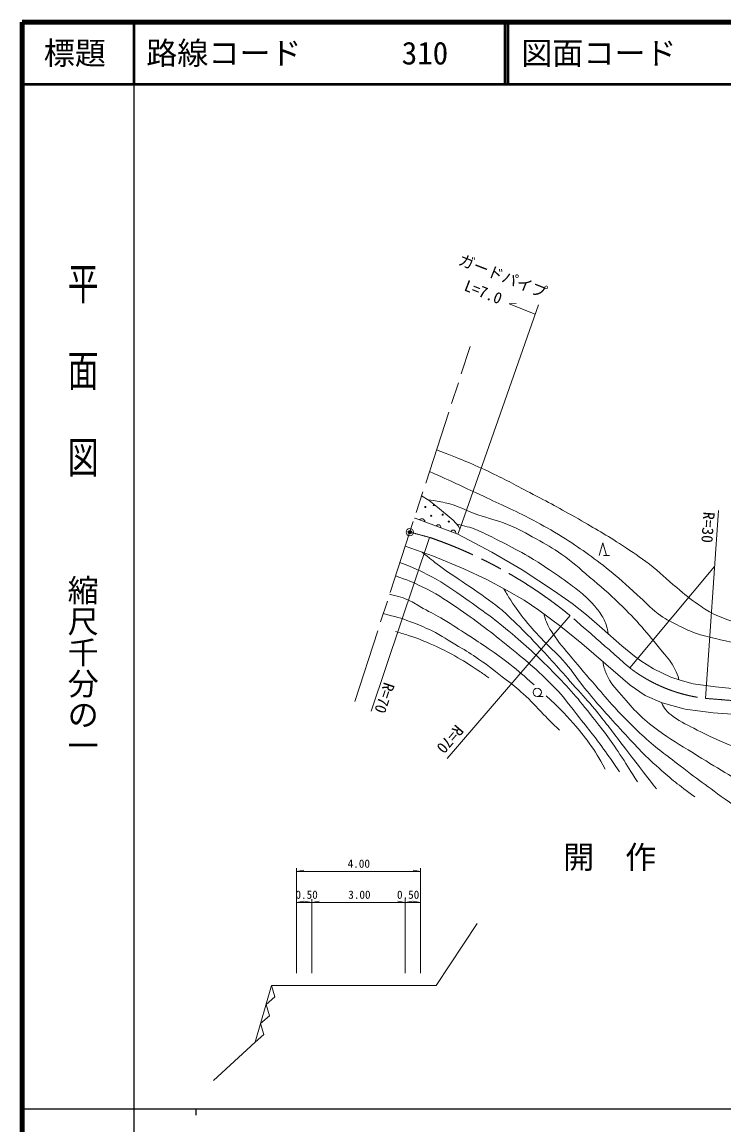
# Model space of a CAD drawing. Units: millimetres, scale not verified, with parts at other scales. Extents: x 40000 to 680000, y 20000 to 380000.
# Drawn here: x 40000 to 153030, y 202409 to 380000 of the extents above; entities that cross this region are included whole.
import ezdxf
from ezdxf.enums import TextEntityAlignment as Align

# ---------------------------------------------------------------- set-up
doc = ezdxf.new("R2010")
doc.units = ezdxf.units.MM
doc.header["$LTSCALE"] = 1000
doc.header["$PDMODE"] = 32
doc.header["$PDSIZE"] = 500
doc.linetypes.add('CHAIN', pattern=[18.5, 12, -1.5, 3.5, -1.5])
for name, color, linetype, lineweight in [('M-BGD', 7, 'Continuous', 13), ('M-BMK', 2, 'CHAIN', 13), ('M-BMK-SRVR', 3, 'Continuous', 13), ('M-STR-HTXT', 7, 'Continuous', 13), ('M-TTL', 2, 'Continuous', 140), ('M-TTL-BAND', 7, 'Continuous', 25), ('M-TTL-LINE', 7, 'Continuous', 50)]:
    doc.layers.add(name, color=color, linetype=linetype, lineweight=lineweight)
for name, color, linetype in [('M-BMK-HTXT', 7, 'Continuous'), ('M-OTRS', 6, 'Continuous'), ('M-TTL-TXT', 7, 'Continuous')]:
    doc.layers.add(name, color=color, linetype=linetype)
doc.styles.add('@ＭＳ ゴシック', font='')
doc.styles.add('ＭＳ ゴシック', font='')
doc.styles.get('@ＭＳ ゴシック').set_extended_font_data('@MS Gothic')
doc.styles.get('ＭＳ ゴシック').set_extended_font_data('MS Gothic')

msp = doc.modelspace()

# ---------------------------------------------------------------- linework, layer by layer
at = {"layer": 'M-BGD'}
for p, q in [((132921, 294127), (133521, 296127)), ((133521, 296127), (134121, 294127)), ((134621, 294127), (133621, 294127)), ((122969, 271399), (123925, 271399)), ((84178, 243742), (84178, 226841)), ((84178, 243242), (85360, 243450)), ((104178, 243242), (102997, 243450)), ((104178, 243742), (104178, 226841)), ((84178, 243242), (104178, 243242)), ((84178, 238242), (85360, 238450)), ((84178, 238242), (86678, 238242)), ((86678, 238242), (85497, 238450)), ((86678, 238742), (86678, 226841)), ((86678, 238242), (87860, 238450)), ((86678, 238242), (101678, 238242)), ((101678, 238242), (100497, 238450)), ((101678, 238742), (101678, 226841)), ((101678, 238242), (102860, 238450)), ((101678, 238242), (104178, 238242)), ((104178, 238242), (102997, 238450)), ((106678, 224840), (113291, 234828)), ((77542, 215724), (80178, 224840)), ((80178, 224840), (104178, 224840)), ((80700, 223043), (80178, 224840)), ((104178, 224840), (106678, 224840)), ((79299, 221801), (80700, 223043)), ((79821, 220004), (79299, 221801)), ((78421, 218763), (79821, 220004)), ((78942, 216965), (78421, 218763)), ((77542, 215724), (78942, 216965)), ((77542, 215724), (70854, 209567))]:
    msp.add_line(p, q, dxfattribs=at)
for points in [[(104337, 303700), (105546, 302983), (106921, 301909), (109417, 299796), (110265, 298852), (110486, 298359), (110177, 297544)], [(103179, 300136), (103303, 300098), (110177, 297544), (115653, 294630), (120553, 291796), (125739, 288348), (128608, 286348), (130901, 284537), (133422, 282365), (136586, 279550), (138636, 277885), (139643, 277160), (141659, 275879), (144460, 274535), (145967, 274017), (148086, 273443), (151665, 272953), (158051, 272316), (161539, 271840), (164562, 271152), (168537, 270032), (171783, 268836), (174220, 267761), (178038, 265495)], [(101711, 295617), (106262, 294018), (111131, 291937), (114852, 290213), (117997, 288518), (120842, 286889), (123234, 285297), (126752, 282675), (130133, 279925), (133994, 276604), (137928, 273247), (140348, 271542), (143061, 270365), (146762, 269385), (151311, 268745), (156642, 268396), (160852, 267747), (165364, 266607), (169112, 265260), (170892, 264460), (173435, 263141), (177089, 260840), (180230, 258581)]]:
    msp.add_lwpolyline(points, dxfattribs=at)
for centre, radius in [((104944, 301906), 90.2), ((106307, 302227), 90.2), ((105875, 300504), 90.2), ((107741, 300677), 90.2), ((108719, 299552), 90.2), ((122969, 272070), 670)]:
    msp.add_circle(centre, radius, dxfattribs=at)
for centre, radius, start, end in [((104397, 299571), 451, 354.0987, 145.14922), ((107045, 298641), 412, 348.33167, 150.91625), ((109430, 297787), 401, 344.31124, 154.93668)]:
    msp.add_arc(centre, radius, start, end, dxfattribs=at)
for points, knots in [([(106740, 311098), (110731, 309571), (111871, 309157), (115050, 307666), (117711, 306418), (119145, 305604), (121746, 304236), (124829, 302616), (126566, 301724), (129585, 299990), (132406, 298370), (133987, 297459), (136717, 295689), (138435, 294576), (139385, 293930), (141018, 292695), (142822, 291331), (143673, 290370), (145421, 288934), (146777, 287820), (147510, 287154), (148959, 286164), (149884, 285533), (150390, 285139), (151409, 284675), (153493, 283726), (154723, 283332), (156901, 282626), (158260, 282185), (159066, 282076), (160407, 281585), (162237, 280915), (163148, 280265), (164955, 279536), (167103, 278668), (168426, 278479), (170526, 277502), (171626, 276991), (172169, 276563), (173194, 275914), (174324, 275198), (175000, 274848), (176028, 273992), (177473, 272790), (178127, 271944), (179454, 270614), (180973, 269093), (181708, 268120), (183313, 266691), (184597, 265549), (185408, 265019), (186756, 263953), (188310, 262724), (189150, 261995), (190742, 260815), (192837, 259263), (194120, 258543), (196190, 256958), (197111, 256252), (197420, 256020), (198527, 255120)], [0, 0, 0, 0, 1, 1, 1, 2, 2, 2, 3, 3, 3, 4, 4, 4, 5, 5, 5, 6, 6, 6, 7, 7, 7, 8, 8, 8, 9, 9, 9, 10, 10, 10, 11, 11, 11, 12, 12, 12, 13, 13, 13, 14, 14, 14, 15, 15, 15, 16, 16, 16, 17, 17, 17, 18, 18, 18, 19, 19, 19, 20, 20, 20, 20]), ([(105613, 307630), (109555, 305840), (110562, 305383), (113717, 303906), (116820, 302454), (118588, 301699), (121637, 300135), (123528, 299164), (124563, 298571), (126376, 297461), (129529, 295530), (131224, 294321), (134143, 292054), (136159, 290488), (137163, 289458), (139069, 287761), (140384, 286589), (141009, 285797), (142415, 284735), (143529, 283894), (144262, 283575), (145505, 282942), (146577, 282395), (147172, 282059), (148307, 281661), (150898, 280751), (152465, 280629), (155112, 279899), (157829, 279151), (159481, 279068), (162045, 277898), (164068, 276975), (165115, 276250), (166896, 274920), (168164, 273974), (168850, 273393), (169922, 272230), (171146, 270903), (171510, 270267), (172610, 268471)], [0, 0, 0, 0, 1, 1, 1, 2, 2, 2, 3, 3, 3, 4, 4, 4, 5, 5, 5, 6, 6, 6, 7, 7, 7, 8, 8, 8, 9, 9, 9, 10, 10, 10, 11, 11, 11, 12, 12, 12, 13, 13, 13, 13]), ([(105413, 303062), (106685, 302921), (107091, 302831), (108150, 302596), (110290, 302120), (111344, 301370), (113418, 300659), (115266, 300024), (116364, 299843), (118173, 299105), (120049, 298341), (121026, 297743), (122801, 296768), (124445, 295864), (125382, 295368), (126916, 294286), (128755, 292988), (129671, 292106), (131381, 290640), (133279, 289012), (134380, 288138), (136171, 286394), (139102, 283539), (140583, 281768), (143141, 278575), (143976, 277534), (144580, 277016), (145142, 275806), (145446, 275153), (145563, 274878), (145785, 274080)], [0, 0, 0, 0, 1, 1, 1, 2, 2, 2, 3, 3, 3, 4, 4, 4, 5, 5, 5, 6, 6, 6, 7, 7, 7, 8, 8, 8, 9, 9, 9, 10, 10, 10, 10]), ([(110007, 299140), (110440, 299061), (110565, 299026), (110920, 298941), (112052, 298670), (112680, 298461), (113746, 297993), (114972, 297456), (115628, 297089), (116821, 296482), (118482, 295635), (119418, 295169), (121040, 294249), (122367, 293497), (123078, 293019), (124355, 292187), (125949, 291148), (126826, 290539), (128349, 289399), (129227, 288741), (129729, 288379), (130546, 287646), (131083, 287165), (131375, 286884), (131859, 286350), (132429, 285722), (132756, 285366), (133200, 284644), (133636, 283933), (133922, 283532), (134141, 282727), (134265, 282269), (134309, 282075), (134360, 281531)], [0, 0, 0, 0, 1, 1, 1, 2, 2, 2, 3, 3, 3, 4, 4, 4, 5, 5, 5, 6, 6, 6, 7, 7, 7, 8, 8, 8, 9, 9, 9, 10, 10, 10, 11, 11, 11, 11]), ([(104439, 294659), (105730, 293569), (106105, 293278), (107207, 292437), (109077, 291008), (110256, 290392), (112180, 289037), (114053, 287717), (115144, 287030), (116930, 285595), (117837, 284866), (118284, 284384), (119123, 283578), (120626, 282134), (121453, 281307), (122888, 279796), (125400, 277148), (126719, 275582), (129150, 272859), (130364, 271500), (131061, 270754), (132224, 269352), (133942, 267283), (134802, 266042), (136450, 263917), (138680, 261041), (139375, 260137), (142147, 256543)], [0, 0, 0, 0, 1, 1, 1, 2, 2, 2, 3, 3, 3, 4, 4, 4, 5, 5, 5, 6, 6, 6, 7, 7, 7, 8, 8, 8, 9, 9, 9, 9]), ([(100855, 292982), (103246, 292037), (103979, 291721), (105885, 290714), (108186, 289499), (109359, 288607), (111489, 287112), (114245, 285177), (115795, 284089), (118374, 281924), (121261, 279500), (122843, 278086), (125481, 275393), (128136, 272683), (129539, 271072), (131886, 268092), (133822, 265634), (134866, 264219), (136590, 261607), (137597, 260082), (137934, 259566), (139088, 257652)], [0, 0, 0, 0, 1, 1, 1, 2, 2, 2, 3, 3, 3, 4, 4, 4, 5, 5, 5, 6, 6, 6, 7, 7, 7, 7]), ([(100157, 290836), (102184, 290117), (102804, 289860), (104432, 289081), (106697, 287997), (107865, 287179), (109940, 285766), (113183, 283559), (114936, 282222), (117978, 279746), (121097, 277207), (122887, 275808), (125692, 272925), (127447, 271121), (128210, 269912), (129785, 267948), (131582, 265709), (132597, 264457), (134249, 262109), (135026, 261005), (135288, 260639), (136199, 259255)], [0, 0, 0, 0, 1, 1, 1, 2, 2, 2, 3, 3, 3, 4, 4, 4, 5, 5, 5, 6, 6, 6, 7, 7, 7, 7]), ([(99196, 287876), (100757, 287470), (101300, 287370), (102538, 286772), (103374, 286367), (103789, 286039), (104600, 285585), (105866, 284876), (106612, 284546), (107859, 283805), (109439, 282865), (110280, 282268), (111824, 281271), (113095, 280451), (113823, 280016), (115064, 279152), (116446, 278190), (117201, 277624), (118528, 276588), (120117, 275348), (120622, 274896), (122483, 273274)], [0, 0, 0, 0, 1, 1, 1, 2, 2, 2, 3, 3, 3, 4, 4, 4, 5, 5, 5, 6, 6, 6, 7, 7, 7, 7]), ([(117575, 288746), (118084, 287857), (118240, 287613), (118693, 286904), (119539, 285581), (120075, 284878), (121048, 283645), (122126, 282279), (122834, 281600), (124024, 280330), (125353, 278912), (126253, 278262), (127510, 276779), (128788, 275272), (129334, 274291), (130584, 272760), (132748, 270112), (134025, 268680), (136343, 266167), (138695, 263619), (139978, 262143), (142572, 259842), (144725, 257932), (145538, 257297), (148320, 255231)], [0, 0, 0, 0, 1, 1, 1, 2, 2, 2, 3, 3, 3, 4, 4, 4, 5, 5, 5, 6, 6, 6, 7, 7, 7, 8, 8, 8, 8]), ([(98180, 284749), (100263, 284210), (100890, 284068), (102563, 283442), (103902, 282942), (104642, 282629), (105926, 282001), (107702, 281132), (108613, 280484), (110309, 279466), (111582, 278703), (112292, 278266), (113521, 277432), (115307, 276219), (116234, 275434), (117938, 274107), (119037, 273251), (119657, 272774), (120698, 271847), (122061, 270632), (122697, 269817), (123985, 268522), (124979, 267522), (125291, 267209), (126534, 265966)], [0, 0, 0, 0, 1, 1, 1, 2, 2, 2, 3, 3, 3, 4, 4, 4, 5, 5, 5, 6, 6, 6, 7, 7, 7, 8, 8, 8, 8]), ([(124051, 284688), (124187, 284101), (124250, 283910), (124432, 283429), (124726, 282651), (125007, 282262), (125455, 281561), (126504, 279918), (127313, 279154), (128544, 277643), (130004, 275849), (130862, 274877), (132375, 273128), (133560, 271756), (134192, 270958), (135433, 269637), (137231, 267723), (138253, 266659), (140187, 264884), (142316, 262930), (143678, 262030), (145958, 260256), (149306, 257652), (150454, 256861), (154703, 253820)], [0, 0, 0, 0, 1, 1, 1, 2, 2, 2, 3, 3, 3, 4, 4, 4, 5, 5, 5, 6, 6, 6, 7, 7, 7, 8, 8, 8, 8]), ([(100128, 281841), (101290, 281529), (101617, 281427), (102558, 281116), (104027, 280629), (104824, 280278), (106240, 279656), (107616, 279052), (108363, 278658), (109679, 277935), (111133, 277137), (111901, 276606), (113286, 275693), (114028, 275205), (114270, 275045), (115170, 274422)], [0, 0, 0, 0, 1, 1, 1, 2, 2, 2, 3, 3, 3, 4, 4, 4, 5, 5, 5, 5]), ([(133503, 277025), (133686, 276100), (133811, 275760), (134124, 274990), (134734, 273488), (135482, 272845), (136527, 271605), (138561, 269193), (139818, 267889), (142350, 266006), (144484, 264419), (145813, 263720), (148066, 262307), (152035, 259820), (154347, 258567), (158277, 256018), (159463, 255249), (160098, 254774), (161271, 253985), (161764, 253653), (161919, 253548), (162536, 253136)], [0, 0, 0, 0, 1, 1, 1, 2, 2, 2, 3, 3, 3, 4, 4, 4, 5, 5, 5, 6, 6, 6, 7, 7, 7, 7]), ([(124420, 271529), (126553, 269483), (127201, 268914), (128791, 267062), (129828, 265855), (130407, 265174), (131338, 263884), (132457, 262330), (132784, 261721), (133923, 259719)], [0, 0, 0, 0, 1, 1, 1, 2, 2, 2, 3, 3, 3, 3]), ([(142966, 270406), (143215, 269862), (143323, 269657), (143648, 269243), (144039, 268746), (144353, 268548), (144863, 268176), (146267, 267153), (147199, 266797), (148743, 266000), (150700, 264991), (151826, 264477), (153860, 263631), (155197, 263075), (156026, 262957), (157334, 262334), (158498, 261780), (159119, 261396), (160184, 260669), (161713, 259626), (162480, 258908), (163828, 257640), (164753, 256770), (165068, 256458), (166118, 255334)], [0, 0, 0, 0, 1, 1, 1, 2, 2, 2, 3, 3, 3, 4, 4, 4, 5, 5, 5, 6, 6, 6, 7, 7, 7, 8, 8, 8, 8])]:
    msp.add_open_spline(points, degree=3, knots=knots, dxfattribs=at)
at = {"layer": 'M-BMK'}
msp.add_line((93573, 270568), (112150, 327752), dxfattribs=at)
for centre, radius, start, end in [((51897, 98433), 205727, 74.8609, 75.77866), ((81685, 227406), 73616, 50.75697, 71.02165), ((-1775727, -1899949), 2897691, 48.67038, 48.92331), ((152875, 295658), 24730, 232.67321, 263.46554), ((134797, 56100), 215530, 84.26584, 85.939)]:
    msp.add_arc(centre, radius, start, end, dxfattribs=at)
at = {"layer": 'M-BMK-SRVR'}
msp.add_circle((102438, 297856), 600, dxfattribs=at)
at = {"layer": 'M-OTRS'}
msp.add_point((102438, 297856), dxfattribs=at)
at = {"layer": 'M-STR-HTXT'}
for p, q in [((110486, 298359), (123169, 334448)), ((118460, 334603), (119574, 334699)), ((122641, 332945), (118460, 334603)), ((150061, 271089), (152138, 301363)), ((105626, 297020), (96202, 269046)), ((151517, 292310), (137880, 275993)), ((128255, 284419), (108485, 261416))]:
    msp.add_line(p, q, dxfattribs=at)
at = {"layer": 'M-TTL'}
for p, q in [((40000, 380000), (40000, 20000)), ((680000, 380000), (40000, 380000))]:
    msp.add_line(p, q, dxfattribs=at)
at = {"layer": 'M-TTL-BAND'}
for p, q in [((58000, 370000), (58000, 20000)), ((40000, 205000), (579000, 205000)), ((68000, 205000), (68000, 204000))]:
    msp.add_line(p, q, dxfattribs=at)
at = {"layer": 'M-TTL-LINE'}
for p, q in [((58000, 380000), (58000, 370000)), ((117750, 380000), (117750, 370000)), ((118250, 380000), (118250, 370000)), ((40000, 370000), (680000, 370000))]:
    msp.add_line(p, q, dxfattribs=at)

# ---------------------------------------------------------------- texts
at = {"layer": 'M-BGD', "style": 'ＭＳ ゴシック'}
for s, p in [('4.00', (92436, 243429)), ('0.50', (84031, 238429)), ('3.00', (92527, 238429)), ('0.50', (100377, 238429))]:
    msp.add_text(s, height=1320, dxfattribs=at).set_placement(p, align=Align.BOTTOM_LEFT)
at = {"layer": 'M-BMK-HTXT', "style": 'ＭＳ ゴシック'}
msp.add_text('開\u3000作', height=3666, dxfattribs=at).set_placement((134626, 245535), align=Align.MIDDLE_CENTER)
at = {"layer": 'M-STR-HTXT', "style": 'ＭＳ ゴシック'}
for s, p in [('ガードパイプ', (109903, 340504)), ('L=7.0', (110839, 336318))]:
    msp.add_text(s, height=1833, rotation=338.368, dxfattribs=at).set_placement(p, align=Align.BOTTOM_LEFT)
for s, rotation, p in [('R=30', 266.075, (150477, 298625)), ('R=70', 251.384, (98375, 271155)), ('R=70', 229.322, (108936, 264516))]:
    msp.add_text(s, height=1833, rotation=rotation, dxfattribs=at).set_placement(p, align=Align.MIDDLE_CENTER)
at = {"layer": 'M-TTL-BAND', "style": '@ＭＳ ゴシック', "width": 1.4}
msp.add_text('平  面  図', height=3666, rotation=270, dxfattribs=at).set_placement((49777, 306475), align=Align.MIDDLE_RIGHT)
at = {"layer": 'M-TTL-BAND', "style": '@ＭＳ ゴシック'}
msp.add_text('縮尺千分の一', height=3666, rotation=270, dxfattribs=at).set_placement((49777, 261030), align=Align.MIDDLE_RIGHT)
at = {"layer": 'M-TTL-TXT', "style": 'ＭＳ ゴシック'}
msp.add_text('標題', height=3666, dxfattribs=at).set_placement((48500, 375000), align=Align.MIDDLE_CENTER)
for s, p in [('路線コード', (60000, 375000)), ('310', (101142, 375000)), ('図面コード', (120380, 375000))]:
    msp.add_text(s, height=3666, dxfattribs=at).set_placement(p, align=Align.MIDDLE_LEFT)

doc.saveas('drawing.dxf')
